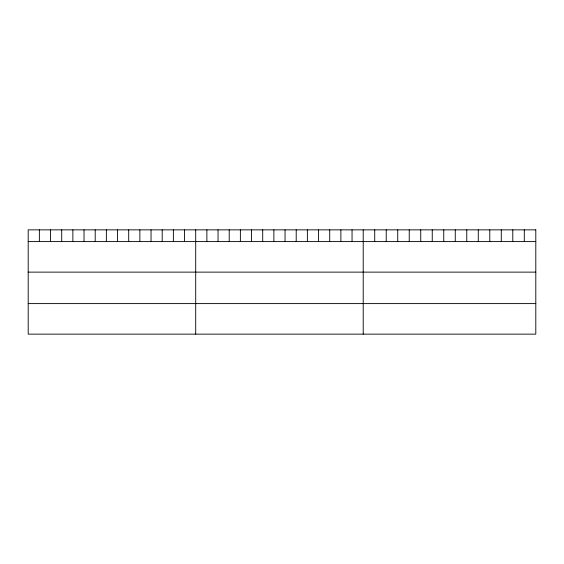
<?xml version="1.0" encoding="UTF-8"?>
<svg xmlns="http://www.w3.org/2000/svg" width="564" height="564" viewBox="0 0 564 564"><rect width="100%" height="100%" fill="white"/><g stroke="black" fill="none" stroke-linecap="round" stroke-linejoin="round"><path stroke-width="0.85" d="M28.2 241.589L535.8 241.589M28.2 272.13L535.8 272.13M28.2 303.601L535.8 303.601M524.294 229.858L524.294 241.589M512.789 229.858L512.789 241.589M501.283 229.858L501.283 241.589M489.778 229.858L489.778 241.589M478.272 229.858L478.272 241.589M466.766 229.858L466.766 241.589M455.261 229.858L455.261 241.589M443.755 229.858L443.755 241.589M432.25 229.858L432.25 241.589M420.744 229.858L420.744 241.589M409.238 229.858L409.238 241.589M397.733 229.858L397.733 241.589M386.227 229.858L386.227 241.589M374.722 229.858L374.722 241.589M363.216 229.858L363.216 334.142M352.049 229.858L352.049 241.589M340.882 229.858L340.882 241.589M329.714 229.858L329.714 241.589M318.547 229.858L318.547 241.589M307.38 229.858L307.38 241.589M296.213 229.858L296.213 241.589M285.046 229.858L285.046 241.589M273.878 229.858L273.878 241.589M262.711 229.858L262.711 241.589M251.544 229.858L251.544 241.589M240.377 229.858L240.377 241.589M229.21 229.858L229.21 241.589M218.042 229.858L218.042 241.589M206.875 229.858L206.875 241.589M195.708 229.858L195.708 334.142M184.541 229.858L184.541 241.589M173.374 229.858L173.374 241.589M162.206 229.858L162.206 241.589M151.039 229.858L151.039 241.589M139.872 229.858L139.872 241.589M128.705 229.858L128.705 241.589M117.538 229.858L117.538 241.589M106.37 229.858L106.37 241.589M95.203 229.858L95.203 241.589M84.036 229.858L84.036 241.589M72.869 229.858L72.869 241.589M61.702 229.858L61.702 241.589M50.534 229.858L50.534 241.589M39.367 229.858L39.367 241.589M535.8 229.858L28.2 229.858L28.2 334.142L535.8 334.142L535.8 229.858"/></g></svg>
